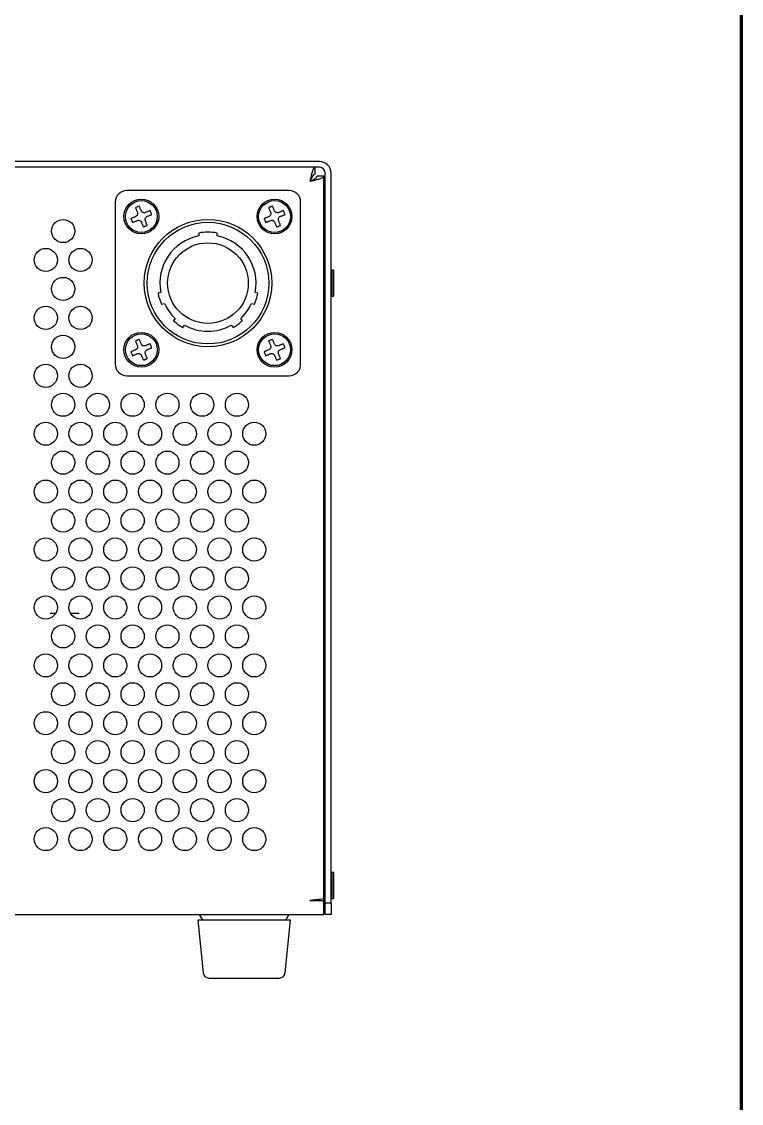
# Model space of a CAD drawing. Header units: millimetres. Extents: x 8 to 774, y 1 to 562.
# Drawn here: x 649.8 to 774, y 188.4 to 375.2 of the extents above; entities that cross this region are included whole.
import ezdxf

# ---------------------------------------------------------------- set-up
doc = ezdxf.new("R2010")
doc.units = ezdxf.units.MM
doc.layers.get('0').update_dxf_attribs({"lineweight": 9})
doc.layers.add('AUX', color=7, linetype='Continuous', lineweight=40)

# ---------------------------------------------------------------- blocks, each defined once
blk = doc.blocks.new('A$C47D40263')
at = {"color": 7, "linetype": 'Continuous', "lineweight": 30}
for p, q in [((96, 0), (0, 0)), ((96, -1), (0, -1)), ((95.2, -1), (95.2, -2.2)), ((96.75, -2.55), (95.55, -2.55)), ((96.75, -127.25), (96.75, -2.55)), ((97, -128), (97, -2)), ((98, -128), (98, -2)), ((90.75, -5), (62.75, -5)), ((60.75, -7), (60.75, -35)), ((92.75, -35), (92.75, -7)), ((75.15, -12.35), (75.15, -12.86)), ((78.35, -12.86), (78.35, -12.35)), ((96.92, -19.85), (96.75, -19.85)), ((98.15, -18.75), (98, -18.9)), ((98.4, -18.75), (98.15, -18.75)), ((98.15, -18.75), (98.15, -23.25)), ((98.4, -18.75), (98.4, -23.25)), ((96.75, -22.15), (96.92, -22.15)), ((68.6, -22.6), (68.13, -22.75)), ((85.37, -22.75), (84.9, -22.6)), ((98, -23.1), (98.15, -23.25)), ((98.15, -23.25), (98.4, -23.25)), ((68.74, -24.65), (69.22, -24.5)), ((84.28, -24.5), (84.76, -24.65)), ((71.1, -27.08), (70.8, -27.49)), ((82.7, -27.49), (82.4, -27.08)), ((72.42, -28.66), (72.72, -28.25)), ((80.78, -28.25), (81.08, -28.66)), ((62.75, -37), (90.75, -37)), ((49.5, -78), (50.48, -78)), ((53.02, -78), (54.5, -78)), ((98.15, -122.75), (98, -122.9)), ((98.4, -122.75), (98.15, -122.75)), ((98.15, -122.75), (98.15, -127.25)), ((98.4, -122.75), (98.4, -127.25)), ((96.92, -123.85), (96.75, -123.85)), ((96.75, -126.15), (96.92, -126.15)), ((94.35, -127.6), (96.75, -127.6)), ((96.75, -127.6), (96.75, -127.25)), ((96.75, -130), (96.75, -127.6)), ((97, -128), (98, -128)), ((97, -130), (97, -128)), ((98, -127.1), (98.15, -127.25)), ((98, -128), (98, -130)), ((98.15, -127.25), (98.4, -127.25)), ((1.65, -130), (94.35, -130)), ((75.23, -130), (75.81, -131)), ((90.19, -131), (90.77, -130)), ((94.35, -130), (96.75, -130)), ((98, -130), (97, -130)), ((75, -131), (75.91, -140.1)), ((78.62, -131), (75, -131)), ((91, -131), (78.62, -131)), ((90.09, -140.1), (91, -131)), ((78.68, -141), (79.35, -141))]:
    blk.add_line(p, q, dxfattribs=at)
at = {"color": 7, "linetype": 'Continuous', "lineweight": 30, "flags": 128}
for points in [[(64.9, -7.7), (64.82, -7.73), (64.73, -7.77), (64.65, -7.8), (64.56, -7.84), (64.48, -7.87), (64.39, -7.91), (64.31, -7.94), (64.22, -7.98)], [(64.22, -7.98), (64.27, -8.08), (64.31, -8.18), (64.35, -8.28), (64.39, -8.38), (64.43, -8.48), (64.48, -8.59), (64.52, -8.69), (64.56, -8.79)], [(65.24, -8.51), (65.2, -8.41), (65.15, -8.31), (65.11, -8.2), (65.07, -8.1), (65.03, -8), (64.99, -7.9), (64.94, -7.8), (64.9, -7.7)], [(66.77, -8.47), (66.67, -8.52), (66.57, -8.56), (66.47, -8.6), (66.37, -8.64), (66.27, -8.68), (66.16, -8.73), (66.06, -8.77), (65.96, -8.81)], [(66.24, -9.49), (66.34, -9.45), (66.44, -9.4), (66.55, -9.36), (66.65, -9.32), (66.75, -9.28), (66.85, -9.24), (66.95, -9.19), (67.05, -9.15)], [(67.05, -9.15), (67.02, -9.07), (66.98, -8.98), (66.95, -8.9), (66.91, -8.81), (66.88, -8.73), (66.84, -8.64), (66.81, -8.56), (66.77, -8.47)], [(87.9, -7.7), (87.82, -7.73), (87.73, -7.77), (87.65, -7.8), (87.56, -7.84), (87.48, -7.87), (87.39, -7.91), (87.31, -7.94), (87.22, -7.98)], [(87.22, -7.98), (87.27, -8.08), (87.31, -8.18), (87.35, -8.28), (87.39, -8.38), (87.43, -8.48), (87.48, -8.59), (87.52, -8.69), (87.56, -8.79)], [(88.24, -8.51), (88.2, -8.41), (88.15, -8.31), (88.11, -8.2), (88.07, -8.1), (88.03, -8), (87.99, -7.9), (87.94, -7.8), (87.9, -7.7)], [(89.77, -8.47), (89.67, -8.52), (89.57, -8.56), (89.47, -8.6), (89.37, -8.64), (89.27, -8.68), (89.16, -8.73), (89.06, -8.77), (88.96, -8.81)], [(89.24, -9.49), (89.34, -9.45), (89.44, -9.4), (89.55, -9.36), (89.65, -9.32), (89.75, -9.28), (89.85, -9.24), (89.95, -9.19), (90.05, -9.15)], [(90.05, -9.15), (90.02, -9.07), (89.98, -8.98), (89.95, -8.9), (89.91, -8.81), (89.88, -8.73), (89.84, -8.64), (89.81, -8.56), (89.77, -8.47)], [(64.26, -9.51), (64.16, -9.55), (64.06, -9.6), (63.95, -9.64), (63.85, -9.68), (63.75, -9.72), (63.65, -9.76), (63.55, -9.81), (63.45, -9.85)], [(63.45, -9.85), (63.48, -9.93), (63.52, -10.02), (63.55, -10.1), (63.59, -10.19), (63.62, -10.27), (63.66, -10.36), (63.69, -10.44), (63.73, -10.53)], [(63.73, -10.53), (63.83, -10.48), (63.93, -10.44), (64.03, -10.4), (64.13, -10.36), (64.23, -10.32), (64.34, -10.27), (64.44, -10.23), (64.54, -10.19)], [(65.26, -10.49), (65.3, -10.59), (65.35, -10.69), (65.39, -10.8), (65.43, -10.9), (65.47, -11), (65.51, -11.1), (65.56, -11.2), (65.6, -11.3)], [(65.6, -11.3), (65.68, -11.27), (65.77, -11.23), (65.85, -11.2), (65.94, -11.16), (66.02, -11.13), (66.11, -11.09), (66.19, -11.06), (66.28, -11.02)], [(66.28, -11.02), (66.23, -10.92), (66.19, -10.82), (66.15, -10.72), (66.11, -10.62), (66.07, -10.52), (66.02, -10.41), (65.98, -10.31), (65.94, -10.21)], [(87.26, -9.51), (87.16, -9.55), (87.06, -9.6), (86.95, -9.64), (86.85, -9.68), (86.75, -9.72), (86.65, -9.76), (86.55, -9.81), (86.45, -9.85)], [(86.45, -9.85), (86.48, -9.93), (86.52, -10.02), (86.55, -10.1), (86.59, -10.19), (86.62, -10.27), (86.66, -10.36), (86.69, -10.44), (86.73, -10.53)], [(86.73, -10.53), (86.83, -10.48), (86.93, -10.44), (87.03, -10.4), (87.13, -10.36), (87.23, -10.32), (87.34, -10.27), (87.44, -10.23), (87.54, -10.19)], [(88.26, -10.49), (88.3, -10.59), (88.35, -10.69), (88.39, -10.8), (88.43, -10.9), (88.47, -11), (88.51, -11.1), (88.56, -11.2), (88.6, -11.3)], [(88.6, -11.3), (88.68, -11.27), (88.77, -11.23), (88.85, -11.2), (88.94, -11.16), (89.02, -11.13), (89.11, -11.09), (89.19, -11.06), (89.28, -11.02)], [(89.28, -11.02), (89.23, -10.92), (89.19, -10.82), (89.15, -10.72), (89.11, -10.62), (89.07, -10.52), (89.02, -10.41), (88.98, -10.31), (88.94, -10.21)], [(64.9, -30.7), (64.82, -30.73), (64.73, -30.77), (64.65, -30.8), (64.56, -30.84), (64.48, -30.87), (64.39, -30.91), (64.31, -30.94), (64.22, -30.98)], [(64.22, -30.98), (64.27, -31.08), (64.31, -31.18), (64.35, -31.28), (64.39, -31.38), (64.43, -31.48), (64.48, -31.59), (64.52, -31.69), (64.56, -31.79)], [(65.24, -31.51), (65.2, -31.41), (65.15, -31.31), (65.11, -31.2), (65.07, -31.1), (65.03, -31), (64.99, -30.9), (64.94, -30.8), (64.9, -30.7)], [(66.77, -31.47), (66.67, -31.52), (66.57, -31.56), (66.47, -31.6), (66.37, -31.64), (66.27, -31.68), (66.16, -31.73), (66.06, -31.77), (65.96, -31.81)], [(67.05, -32.15), (67.02, -32.07), (66.98, -31.98), (66.95, -31.9), (66.91, -31.81), (66.88, -31.73), (66.84, -31.64), (66.81, -31.56), (66.77, -31.47)], [(87.9, -30.7), (87.82, -30.73), (87.73, -30.77), (87.65, -30.8), (87.56, -30.84), (87.48, -30.87), (87.39, -30.91), (87.31, -30.94), (87.22, -30.98)], [(87.22, -30.98), (87.27, -31.08), (87.31, -31.18), (87.35, -31.28), (87.39, -31.38), (87.43, -31.48), (87.48, -31.59), (87.52, -31.69), (87.56, -31.79)], [(88.24, -31.51), (88.2, -31.41), (88.15, -31.31), (88.11, -31.2), (88.07, -31.1), (88.03, -31), (87.99, -30.9), (87.94, -30.8), (87.9, -30.7)], [(89.77, -31.47), (89.67, -31.52), (89.57, -31.56), (89.47, -31.6), (89.37, -31.64), (89.27, -31.68), (89.16, -31.73), (89.06, -31.77), (88.96, -31.81)], [(90.05, -32.15), (90.02, -32.07), (89.98, -31.98), (89.95, -31.9), (89.91, -31.81), (89.88, -31.73), (89.84, -31.64), (89.81, -31.56), (89.77, -31.47)], [(64.26, -32.51), (64.16, -32.55), (64.06, -32.6), (63.95, -32.64), (63.85, -32.68), (63.75, -32.72), (63.65, -32.76), (63.55, -32.81), (63.45, -32.85)], [(63.45, -32.85), (63.48, -32.93), (63.52, -33.02), (63.55, -33.1), (63.59, -33.19), (63.62, -33.27), (63.66, -33.36), (63.69, -33.44), (63.73, -33.53)], [(63.73, -33.53), (63.83, -33.48), (63.93, -33.44), (64.03, -33.4), (64.13, -33.36), (64.23, -33.32), (64.34, -33.27), (64.44, -33.23), (64.54, -33.19)], [(65.26, -33.49), (65.3, -33.59), (65.35, -33.69), (65.39, -33.8), (65.43, -33.9), (65.47, -34), (65.51, -34.1), (65.56, -34.2), (65.6, -34.3)], [(66.28, -34.02), (66.23, -33.92), (66.19, -33.82), (66.15, -33.72), (66.11, -33.62), (66.07, -33.52), (66.02, -33.41), (65.98, -33.31), (65.94, -33.21)], [(66.24, -32.49), (66.34, -32.45), (66.44, -32.4), (66.55, -32.36), (66.65, -32.32), (66.75, -32.28), (66.85, -32.24), (66.95, -32.19), (67.05, -32.15)], [(87.26, -32.51), (87.16, -32.55), (87.06, -32.6), (86.95, -32.64), (86.85, -32.68), (86.75, -32.72), (86.65, -32.76), (86.55, -32.81), (86.45, -32.85)], [(86.45, -32.85), (86.48, -32.93), (86.52, -33.02), (86.55, -33.1), (86.59, -33.19), (86.62, -33.27), (86.66, -33.36), (86.69, -33.44), (86.73, -33.53)], [(86.73, -33.53), (86.83, -33.48), (86.93, -33.44), (87.03, -33.4), (87.13, -33.36), (87.23, -33.32), (87.34, -33.27), (87.44, -33.23), (87.54, -33.19)], [(88.26, -33.49), (88.3, -33.59), (88.35, -33.69), (88.39, -33.8), (88.43, -33.9), (88.47, -34), (88.51, -34.1), (88.56, -34.2), (88.6, -34.3)], [(89.28, -34.02), (89.23, -33.92), (89.19, -33.82), (89.15, -33.72), (89.11, -33.62), (89.07, -33.52), (89.02, -33.41), (88.98, -33.31), (88.94, -33.21)], [(89.24, -32.49), (89.34, -32.45), (89.44, -32.4), (89.55, -32.36), (89.65, -32.32), (89.75, -32.28), (89.85, -32.24), (89.95, -32.19), (90.05, -32.15)], [(65.6, -34.3), (65.68, -34.27), (65.77, -34.23), (65.85, -34.2), (65.94, -34.16), (66.02, -34.13), (66.11, -34.09), (66.19, -34.06), (66.28, -34.02)], [(88.6, -34.3), (88.68, -34.27), (88.77, -34.23), (88.85, -34.2), (88.94, -34.16), (89.02, -34.13), (89.11, -34.09), (89.19, -34.06), (89.28, -34.02)]]:
    blk.add_lwpolyline(points, dxfattribs=at)
at = {"color": 7, "linetype": 'Continuous', "lineweight": 30}
for centre, radius in [((65.25, -9.5), 3), ((65.25, -9.5), 2.75), ((88.25, -9.5), 3), ((88.25, -9.5), 2.75), ((51.75, -12), 2), ((76.75, -21), 11), ((76.75, -21), 10.5), ((76.75, -21), 6.96), ((48.75, -17), 2), ((54.75, -17), 2), ((51.75, -22), 2), ((48.75, -27), 2), ((54.75, -27), 2), ((65.25, -32.5), 3), ((65.25, -32.5), 2.75), ((88.25, -32.5), 3), ((88.25, -32.5), 2.75), ((51.75, -32), 2), ((48.75, -37), 2), ((54.75, -37), 2), ((51.75, -42), 2), ((57.75, -42), 2), ((63.75, -42), 2), ((69.75, -42), 2), ((75.75, -42), 2), ((81.75, -42), 2), ((48.75, -47), 2), ((54.75, -47), 2), ((60.75, -47), 2), ((66.75, -47), 2), ((72.75, -47), 2), ((78.75, -47), 2), ((84.75, -47), 2), ((51.75, -52), 2), ((57.75, -52), 2), ((63.75, -52), 2), ((69.75, -52), 2), ((75.75, -52), 2), ((81.75, -52), 2), ((48.75, -57), 2), ((54.75, -57), 2), ((60.75, -57), 2), ((66.75, -57), 2), ((72.75, -57), 2), ((78.75, -57), 2), ((84.75, -57), 2), ((51.75, -62), 2), ((57.75, -62), 2), ((63.75, -62), 2), ((69.75, -62), 2), ((75.75, -62), 2), ((81.75, -62), 2), ((48.75, -67), 2), ((54.75, -67), 2), ((60.75, -67), 2), ((66.75, -67), 2), ((72.75, -67), 2), ((78.75, -67), 2), ((84.75, -67), 2), ((51.75, -72), 2), ((57.75, -72), 2), ((63.75, -72), 2), ((69.75, -72), 2), ((75.75, -72), 2), ((81.75, -72), 2), ((48.75, -77), 2), ((54.75, -77), 2), ((60.75, -77), 2), ((66.75, -77), 2), ((72.75, -77), 2), ((78.75, -77), 2), ((84.75, -77), 2), ((51.75, -82), 2), ((57.75, -82), 2), ((63.75, -82), 2), ((69.75, -82), 2), ((75.75, -82), 2), ((81.75, -82), 2), ((48.75, -87), 2), ((54.75, -87), 2), ((60.75, -87), 2), ((66.75, -87), 2), ((72.75, -87), 2), ((78.75, -87), 2), ((84.75, -87), 2), ((51.75, -92), 2), ((57.75, -92), 2), ((63.75, -92), 2), ((69.75, -92), 2), ((75.75, -92), 2), ((81.75, -92), 2), ((48.75, -97), 2), ((54.75, -97), 2), ((60.75, -97), 2), ((66.75, -97), 2), ((72.75, -97), 2), ((78.75, -97), 2), ((84.75, -97), 2), ((51.75, -102), 2), ((57.75, -102), 2), ((63.75, -102), 2), ((69.75, -102), 2), ((75.75, -102), 2), ((81.75, -102), 2), ((48.75, -107), 2), ((54.75, -107), 2), ((60.75, -107), 2), ((66.75, -107), 2), ((72.75, -107), 2), ((78.75, -107), 2), ((84.75, -107), 2), ((51.75, -112), 2), ((57.75, -112), 2), ((63.75, -112), 2), ((69.75, -112), 2), ((75.75, -112), 2), ((81.75, -112), 2), ((48.75, -117), 2), ((54.75, -117), 2), ((60.75, -117), 2), ((66.75, -117), 2), ((72.75, -117), 2), ((78.75, -117), 2), ((84.75, -117), 2)]:
    blk.add_circle(centre, radius, dxfattribs=at)
for centre, radius, start, end in [((96, -2), 2, 0, 90), ((96, -2), 1, 0, 90), ((62.75, -7), 2, 90, 180), ((90.75, -7), 2, 0, 90), ((76.75, -21), 8.3, 101.1145, 191.0801), ((76.75, -21), 8.8, 79.5243, 100.4757), ((76.75, -21), 8.3, 348.9199, 78.8855), ((96.92, -19.55), 0.3, 270, 284.974), ((96.92, -22.45), 0.3, 75.026, 90), ((76.75, -21), 8.8, 191.475, 204.525), ((76.75, -21), 8.8, 335.475, 348.525), ((76.75, -21), 8.3, 204.9199, 227.0801), ((76.75, -21), 8.3, 312.9199, 335.0801), ((76.75, -21), 8.8, 227.475, 240.525), ((76.75, -21), 8.8, 299.475, 312.525), ((76.75, -21), 8.3, 240.9199, 299.0801), ((62.75, -35), 2, 180, 270), ((90.75, -35), 2, 270, 0), ((96.92, -123.55), 0.3, 270, 284.974), ((96.92, -126.45), 0.3, 75.026, 90), ((76.9, -140), 1, 185.7106, 270), ((89.1, -140), 1, 270, 354.2894)]:
    blk.add_arc(centre, radius, start, end, dxfattribs=at)
for points, knots in [([(95.2, -1), (95.13, -1.03), (95.01, -1.08), (94.82, -1.52), (94.64, -2.15), (94.48, -2.82), (94.38, -3.25), (94.35, -3.4)], [0, 0, 0, 0, 0.220052, 0.440123, 0.66019, 0.880262, 1, 1, 1, 1]), ([(95.2, -2.2), (95.13, -2.22), (95, -2.25), (94.8, -2.5), (94.6, -2.85), (94.45, -3.18), (94.37, -3.36), (94.35, -3.4)], [0, 0, 0, 0, 0.235626, 0.47125, 0.706775, 0.942303, 1, 1, 1, 1]), ([(94.35, -3.4), (94.63, -3.34), (95.18, -3.21), (95.91, -3.03), (96.46, -2.84), (96.72, -2.68), (96.74, -2.59), (96.75, -2.55)], [0, 0, 0, 0, 0.220052, 0.440122, 0.660192, 0.880263, 1, 1, 1, 1]), ([(94.35, -3.4), (94.5, -3.33), (94.79, -3.2), (95.18, -3), (95.45, -2.8), (95.54, -2.65), (95.55, -2.57), (95.55, -2.55)], [0, 0, 0, 0, 0.235625, 0.471248, 0.706775, 0.942305, 1, 1, 1, 1]), ([(64.56, -8.79), (64.58, -8.85), (64.61, -8.97), (64.59, -9.16), (64.51, -9.32), (64.39, -9.45), (64.3, -9.49), (64.26, -9.51)], [0, 0, 0, 0, 0.213043, 0.426402, 0.637773, 0.848275, 1, 1, 1, 1]), ([(65.96, -8.81), (65.9, -8.83), (65.78, -8.86), (65.59, -8.84), (65.43, -8.76), (65.3, -8.64), (65.26, -8.55), (65.24, -8.51)], [0, 0, 0, 0, 0.21304, 0.426404, 0.637778, 0.848278, 1, 1, 1, 1]), ([(87.56, -8.79), (87.58, -8.85), (87.61, -8.97), (87.59, -9.16), (87.51, -9.32), (87.39, -9.45), (87.3, -9.49), (87.26, -9.51)], [0, 0, 0, 0, 0.213043, 0.426403, 0.637773, 0.848275, 1, 1, 1, 1]), ([(88.96, -8.81), (88.9, -8.83), (88.78, -8.86), (88.59, -8.84), (88.43, -8.76), (88.3, -8.64), (88.26, -8.55), (88.24, -8.51)], [0, 0, 0, 0, 0.213042, 0.426407, 0.637778, 0.848278, 1, 1, 1, 1]), ([(64.54, -10.19), (64.6, -10.17), (64.72, -10.14), (64.91, -10.16), (65.07, -10.24), (65.2, -10.36), (65.24, -10.45), (65.26, -10.49)], [0, 0, 0, 0, 0.213042, 0.426404, 0.637774, 0.848272, 1, 1, 1, 1]), ([(65.94, -10.21), (65.92, -10.15), (65.89, -10.03), (65.91, -9.84), (65.99, -9.68), (66.11, -9.55), (66.2, -9.51), (66.24, -9.49)], [0, 0, 0, 0, 0.213042, 0.42641, 0.637781, 0.848275, 1, 1, 1, 1]), ([(87.54, -10.19), (87.6, -10.17), (87.72, -10.14), (87.91, -10.16), (88.07, -10.24), (88.2, -10.36), (88.24, -10.45), (88.26, -10.49)], [0, 0, 0, 0, 0.213042, 0.426404, 0.637774, 0.848272, 1, 1, 1, 1]), ([(88.94, -10.21), (88.92, -10.15), (88.89, -10.03), (88.91, -9.84), (88.99, -9.68), (89.11, -9.55), (89.2, -9.51), (89.24, -9.49)], [0, 0, 0, 0, 0.213042, 0.426409, 0.63778, 0.848275, 1, 1, 1, 1]), ([(65.96, -31.81), (65.9, -31.83), (65.78, -31.86), (65.59, -31.84), (65.43, -31.76), (65.3, -31.64), (65.26, -31.55), (65.24, -31.51)], [0, 0, 0, 0, 0.21304, 0.426402, 0.637774, 0.848272, 1, 1, 1, 1]), ([(88.96, -31.81), (88.9, -31.83), (88.78, -31.86), (88.59, -31.84), (88.43, -31.76), (88.3, -31.64), (88.26, -31.55), (88.24, -31.51)], [0, 0, 0, 0, 0.213042, 0.426404, 0.637774, 0.848272, 1, 1, 1, 1]), ([(64.56, -31.79), (64.58, -31.85), (64.61, -31.97), (64.59, -32.16), (64.51, -32.32), (64.39, -32.45), (64.3, -32.49), (64.26, -32.51)], [0, 0, 0, 0, 0.213041, 0.426407, 0.637776, 0.848276, 1, 1, 1, 1]), ([(64.54, -33.19), (64.6, -33.17), (64.72, -33.14), (64.91, -33.16), (65.07, -33.24), (65.2, -33.36), (65.24, -33.45), (65.26, -33.49)], [0, 0, 0, 0, 0.213042, 0.426404, 0.637774, 0.848272, 1, 1, 1, 1]), ([(65.94, -33.21), (65.92, -33.15), (65.89, -33.03), (65.91, -32.84), (65.99, -32.68), (66.11, -32.55), (66.2, -32.51), (66.24, -32.49)], [0, 0, 0, 0, 0.213042, 0.426409, 0.63778, 0.848279, 1, 1, 1, 1]), ([(87.56, -31.79), (87.58, -31.85), (87.61, -31.97), (87.59, -32.16), (87.51, -32.32), (87.39, -32.45), (87.3, -32.49), (87.26, -32.51)], [0, 0, 0, 0, 0.213041, 0.426407, 0.637776, 0.848276, 1, 1, 1, 1]), ([(87.54, -33.19), (87.6, -33.17), (87.72, -33.14), (87.91, -33.16), (88.07, -33.24), (88.2, -33.36), (88.24, -33.45), (88.26, -33.49)], [0, 0, 0, 0, 0.213042, 0.426404, 0.637774, 0.848272, 1, 1, 1, 1]), ([(88.94, -33.21), (88.92, -33.15), (88.89, -33.03), (88.91, -32.84), (88.99, -32.68), (89.11, -32.55), (89.2, -32.51), (89.24, -32.49)], [0, 0, 0, 0, 0.213041, 0.426408, 0.637779, 0.848279, 1, 1, 1, 1]), ([(96.75, -127.25), (96.71, -127.28), (96.64, -127.33), (96.09, -127.42), (95.29, -127.51), (94.66, -127.57), (94.35, -127.6)], [0, 0, 0, 0, 0.25, 0.5, 0.75, 1, 1, 1, 1]), ([(76.9, -141), (76.93, -141), (76.98, -141), (77.38, -141), (78.15, -141), (79.07, -141), (79.67, -141)], [0, 0, 0, 0, 0.208408, 0.416818, 0.620895, 1, 1, 1, 1]), ([(79.67, -141), (80.35, -141), (81.41, -141), (83.01, -141), (84.26, -141), (85.46, -141), (86.85, -141), (88.22, -141), (89, -141), (89.07, -141), (89.09, -141)], [0, 0, 0, 0, 0.175021, 0.269238, 0.365454, 0.461671, 0.555888, 0.730909, 0.90593, 1, 1, 1, 1])]:
    blk.add_open_spline(points, degree=3, knots=knots, dxfattribs=at)

msp = doc.modelspace()

# ---------------------------------------------------------------- linework, layer by layer
at = {"layer": 'AUX', "lineweight": 70}
msp.add_lwpolyline([(8, 8), (774, 8), (774, 562), (8, 562)], close=True, dxfattribs=at)

# ---------------------------------------------------------------- block references
msp.add_blockref('A$C47D40263', (605.17, 351.05))

doc.saveas('drawing.dxf')
